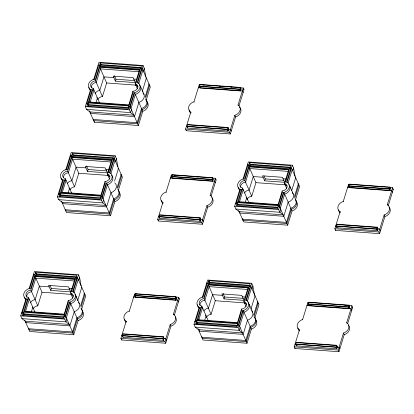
<?xml version="1.0" encoding="UTF-8"?>
<svg xmlns="http://www.w3.org/2000/svg" width="414" height="414" viewBox="0 0 414 414"><rect width="100%" height="100%" fill="white"/><g stroke="black" fill="none" stroke-linecap="round" stroke-linejoin="round"><path stroke-width="0.62" d="M78.417 274.777L73.159 291.792A7.007 5.485 -23.7 0 1 75.213 297.2A7.007 5.485 -23.7 0 1 69.987 302.07L64.729 319.085L65.95 321.859L69.221 324.431L25.192 321.181L21.916 318.614L20.7 315.841L25.958 298.825A7.007 5.485 -23.7 0 1 23.903 293.417A7.007 5.485 -23.7 0 1 29.13 288.542L34.388 271.527L78.417 274.777L79.633 277.551L81.134 285.857M115.164 155.799L109.907 172.814A7.007 5.485 -23.7 0 1 111.961 178.222A7.007 5.485 -23.7 0 1 106.734 183.091L101.477 200.107L102.693 202.881L105.968 205.453L61.94 202.203L58.664 199.636L57.448 196.862L62.7 179.847A7.007 5.485 -23.7 0 1 60.651 174.439A7.007 5.485 -23.7 0 1 65.878 169.564L71.136 152.554L115.164 155.799L116.381 158.572L117.881 166.878M143.047 65.521L137.79 82.536A7.007 5.485 -23.7 0 1 139.844 87.944A7.007 5.485 -23.7 0 1 134.617 92.814L129.359 109.829L130.581 112.603L133.851 115.17L89.822 111.925L86.547 109.358L85.331 106.584L90.588 89.569A7.007 5.485 -23.7 0 1 88.534 84.161A7.007 5.485 -23.7 0 1 93.761 79.286L99.018 62.271L143.047 65.521L144.263 68.294L145.764 76.6M23.313 312.203L22.335 315.37L63.451 318.402L64.434 315.235L23.313 312.203L24.043 313.864L23.401 315.949M35.671 272.195L34.735 275.222L75.85 278.255L76.787 275.227L35.671 272.195L36.401 273.861L35.93 275.372M60.061 193.224L59.083 196.391L100.198 199.424L101.176 196.257L60.061 193.224L60.791 194.891L60.149 196.971M72.414 153.216L71.482 156.244L112.598 159.276L113.534 156.249L72.414 153.216L73.149 154.883L72.517 156.911M87.944 102.946L86.966 106.113L128.086 109.146L129.064 105.979L87.944 102.946L88.674 104.607L88.032 106.693M100.302 62.938L99.365 65.966L140.486 68.998L141.417 65.971L100.302 62.938L101.032 64.6L100.405 66.633M24.498 311.53L28.561 297.619A4.673 3.659 -23.7 0 1 26.087 293.578A4.673 3.659 -23.7 0 1 30.89 290.074L35.092 276.469L74.758 279.398L74.893 279.709M61.246 192.551L65.308 178.641A4.673 3.659 -23.7 0 1 62.835 174.599A4.673 3.659 -23.7 0 1 67.637 171.096L71.839 157.496L111.501 160.42L111.64 160.73M89.217 102.481L88.989 101.963L93.191 88.358A4.673 3.659 -23.7 0 1 90.718 84.321A4.673 3.659 -23.7 0 1 95.52 80.818L99.722 67.213L139.389 70.142L139.57 70.556M25.539 311.437L29.29 299.281A4.673 3.659 -23.7 0 1 28.638 299.074M62.286 192.458L66.038 180.302A4.673 3.659 -23.7 0 1 65.386 180.095M90.169 102.18L93.921 90.024A4.673 3.659 -23.7 0 1 93.269 89.817M25.973 322.149L25.823 322.625L69.852 325.87L74.225 311.726A7.007 5.485 -23.7 0 0 78.329 302.148M62.721 203.171L62.571 203.647L106.6 206.897L110.973 192.748A7.007 5.485 -23.7 0 0 114.787 182.91M62.866 202.689L62.964 202.374M90.604 112.887L90.454 113.369L134.483 116.613L138.856 102.47A7.007 5.485 -23.7 0 0 142.959 92.891M90.749 112.411L90.847 112.09M31.298 312.135L32.799 307.271A4.673 3.659 -23.7 0 1 32.147 307.064M68.046 193.157L69.547 188.292A4.673 3.659 -23.7 0 1 68.895 188.085M95.929 102.874L97.43 98.014A4.673 3.659 -23.7 0 1 96.778 97.807M28.701 328.09L28.504 328.726L72.533 331.976L76.9 317.828A7.007 5.485 -23.7 0 0 81.009 308.249M65.396 209.272L65.252 209.748L109.28 212.998L113.648 198.849A7.007 5.485 -23.7 0 0 117.757 189.27M93.279 118.994L93.134 119.47L137.163 122.72L141.531 108.572A7.007 5.485 -23.7 0 0 145.64 98.993M29.14 329.358L28.99 329.839L73.019 333.084L77.387 318.94A7.007 5.485 -23.7 0 0 81.765 309.641M65.883 210.384L65.738 210.861L109.767 214.105L114.135 199.962A7.007 5.485 -23.7 0 0 118.244 190.383M93.771 120.101L93.621 120.583L137.65 123.827L142.023 109.679A7.007 5.485 -23.7 0 0 145.837 99.846M146.856 101.766A7.007 5.485 -23.7 0 1 142.752 111.345L138.379 125.494L94.351 122.244L94.625 121.359M33.26 308.709A4.673 3.659 -23.7 0 1 37.809 305.832L42.011 292.227L35.092 276.469M70.007 189.731A4.673 3.659 -23.7 0 1 74.556 186.854L78.758 173.254L71.839 157.496M97.89 99.448A4.673 3.659 -23.7 0 1 102.439 96.576L106.641 82.971L99.722 67.213M50.756 290.4L48.567 285.412L68.491 286.881L70.68 291.865L50.756 290.4L51.346 288.486L50.047 285.531M87.499 171.422L85.31 166.433L105.239 167.903L107.428 172.892L87.499 171.422L88.094 169.507L86.536 165.962M115.387 81.139L113.198 76.155L133.122 77.625L135.311 82.609L115.387 81.139L115.977 79.229L114.419 75.684M64.16 314.454L68.227 300.543A4.673 3.659 -23.7 0 0 73.03 297.04A4.673 3.659 -23.7 0 0 70.556 292.998L74.758 279.398M100.907 195.48L104.97 181.565A4.673 3.659 -23.7 0 0 109.777 178.061A4.673 3.659 -23.7 0 0 107.304 174.02L111.501 160.42M128.79 105.197L132.858 91.287A4.673 3.659 -23.7 0 0 137.66 87.784A4.673 3.659 -23.7 0 0 135.187 83.742L139.389 70.142M71.534 293.852L71.286 294.664A4.673 3.659 -23.7 0 1 73.49 296.16M108.282 174.874L108.033 175.686A4.673 3.659 -23.7 0 1 109.824 176.649M136.165 84.596L135.916 85.408A4.673 3.659 -23.7 0 1 138.121 86.899M66.349 317.88L70.716 303.736A7.007 5.485 -23.7 0 0 75.089 294.437M74.116 292.729L78.262 279.31M103.096 198.906L107.464 184.758A7.007 5.485 -23.7 0 0 111.568 175.179M110.864 173.756L115.009 160.332M130.979 108.623L135.347 94.48A7.007 5.485 -23.7 0 0 139.451 84.901M138.747 83.473L142.892 70.054M66.835 318.992L65.95 321.859L21.916 318.614M78.748 280.418L79.633 277.551M103.583 200.014L102.693 202.881L58.664 199.636M115.496 161.439L116.381 158.572M131.466 109.736L130.581 112.603L86.547 109.358M143.379 71.161L144.263 68.294M77.62 300.719L81.765 287.3L81.222 287.259M114.595 181.016L118.513 168.322L117.969 168.281M142.256 91.463L146.401 78.044L145.852 78.003M80.523 306.101L84.446 293.402L83.902 293.36M117.048 187.847L121.193 174.423L120.65 174.387M145.159 96.84L149.076 84.145L148.533 84.104M81.015 307.209L84.932 294.514L84.389 294.473M117.757 188.23L121.68 175.536L121.136 175.495M145.645 97.952L149.563 85.253L149.019 85.217M24.716 320.094L29.72 331.5L73.749 334.75L78.122 320.602A7.007 5.485 -23.7 0 0 82.226 311.023M81.568 309.439L85.667 296.176L77.532 277.644L76.072 277.535M61.458 201.116L66.468 212.527L110.497 215.772L114.869 201.623A7.007 5.485 -23.7 0 0 118.973 192.044M118.316 190.461L122.409 177.197L114.28 158.666L112.82 158.562M146.199 100.183L150.298 86.919L142.162 68.388L140.703 68.279M175.313 316.917A7.007 5.485 -23.7 0 1 170.935 326.216L165.683 343.232L121.654 339.982L120.919 338.321L126.177 321.305A7.007 5.485 -23.7 0 1 124.122 315.898A7.007 5.485 -23.7 0 1 129.349 311.023L134.607 294.007L136.423 294.142M211.792 197.659A7.007 5.485 -23.7 0 1 207.683 207.238L202.43 224.253L158.396 221.004L157.667 219.342L162.925 202.327A7.007 5.485 -23.7 0 1 160.87 196.919A7.007 5.485 -23.7 0 1 166.097 192.044L171.355 175.029L172.447 175.112M239.38 107.122A7.007 5.485 -23.7 0 1 235.566 116.96L230.313 133.976L186.284 130.726L185.55 129.064L190.807 112.049A7.007 5.485 -23.7 0 1 188.758 106.636A7.007 5.485 -23.7 0 1 193.98 101.766L199.237 84.751L200.148 84.818M122.404 335.785L123.02 333.793L163.411 336.768L164.089 338.326L163.478 340.318L123.087 337.338L122.404 335.785L162.795 338.761L163.478 340.318M134.783 295.699L135.399 293.707L175.79 296.683L176.473 298.235L175.857 300.228L135.466 297.252L134.783 295.699L175.174 298.675L175.857 300.228M159.152 216.807L159.768 214.814L200.159 217.795L200.837 219.348L200.226 221.34L159.83 218.359L159.152 216.807L199.543 219.787L200.226 221.34M171.531 176.721L172.146 174.729L212.537 177.704L213.22 179.262L212.605 181.254L172.214 178.274L171.531 176.721L211.921 179.697L212.605 181.254M187.035 126.529L187.651 124.536L228.042 127.512L228.725 129.064L228.109 131.057L187.718 128.081L187.035 126.529L227.426 129.504L228.109 131.057M199.413 86.438L200.029 84.446L240.42 87.426L241.103 88.979L240.487 90.971L200.097 87.996L199.413 86.438L239.804 89.419L240.487 90.971M121.654 339.982L121.871 339.268M158.396 221.004L158.567 220.471M186.284 130.726L186.45 130.187M123.087 337.338L122.477 335.547L162.868 338.523L163.551 340.075M135.466 297.252L134.881 295.379L175.272 298.359L175.955 299.912M159.83 218.359L159.224 216.569M172.214 178.274L171.629 176.4L212.02 179.381L212.703 180.934M187.718 128.081L187.107 126.286L227.498 129.266L228.181 130.819M200.097 87.996L199.512 86.122L239.903 89.098L240.586 90.656M162.795 338.761L163.411 336.768M175.174 298.675L175.79 296.683M199.543 219.787L200.159 217.795M211.921 179.697L212.537 177.704M227.426 129.504L228.042 127.512M239.804 89.419L240.42 87.426M165.683 343.232L164.953 341.566L170.206 324.55A7.007 5.485 -23.7 0 0 175.432 319.68A7.007 5.485 -23.7 0 0 173.383 314.273L178.636 297.257L175.727 297.04M202.43 224.253L201.696 222.587L206.953 205.572A7.007 5.485 -23.7 0 0 212.18 200.702A7.007 5.485 -23.7 0 0 210.131 195.294L215.383 178.279L212.475 178.061M230.313 133.976L229.584 132.309L234.836 115.294A7.007 5.485 -23.7 0 0 240.063 110.424A7.007 5.485 -23.7 0 0 238.014 105.011L243.266 88.001L240.358 87.784M174.387 315.049L179.365 298.918L178.636 297.257M211.135 196.076L216.113 179.94L215.383 178.279M239.018 105.793L243.996 89.662L243.266 88.001M251.691 283.274L246.433 300.29A7.007 5.485 -23.7 0 1 248.488 305.698A7.007 5.485 -23.7 0 1 243.261 310.567L238.003 327.583L239.225 330.356L242.495 332.928L198.466 329.679L195.191 327.112L193.975 324.338L199.232 307.323A7.007 5.485 -23.7 0 1 197.178 301.915A7.007 5.485 -23.7 0 1 202.405 297.04L207.662 280.024L251.691 283.274L252.907 286.048L254.408 294.354M196.588 320.7L195.61 323.867L236.73 326.9L237.708 323.732L196.588 320.7L197.318 322.361L196.676 324.447M208.946 280.692L208.009 283.719L249.13 286.752L250.061 283.725L208.946 280.692L209.675 282.358L209.049 284.387M197.773 320.027L201.835 306.117A4.673 3.659 -23.7 0 1 199.362 302.075A4.673 3.659 -23.7 0 1 204.164 298.572L208.366 284.972L248.033 287.896L248.214 288.31M198.813 319.934L202.565 307.778A4.673 3.659 -23.7 0 1 201.913 307.571M292.346 165.196L287.093 182.212A7.007 5.485 -23.7 0 1 289.143 187.62A7.007 5.485 -23.7 0 1 283.916 192.489L278.663 209.505L279.88 212.278L283.155 214.85L239.121 211.601L235.851 209.034L234.634 206.26L239.887 189.245A7.007 5.485 -23.7 0 1 237.838 183.837A7.007 5.485 -23.7 0 1 243.065 178.962L248.317 161.946L292.346 165.196L293.567 167.97L295.068 176.276M237.243 202.622L236.265 205.789L277.385 208.822L278.363 205.654L237.243 202.622L237.978 204.283L237.703 205.163L236.974 203.497L235.519 203.388L235.794 204.014M249.601 162.614L248.664 165.641L289.784 168.674L290.721 165.647L249.601 162.614L250.33 164.28L249.865 165.791M238.428 201.949L242.495 188.039A4.673 3.659 -23.7 0 1 240.022 183.997A4.673 3.659 -23.7 0 1 244.824 180.494L249.026 166.894L288.687 169.818L288.827 170.128M199.248 330.646L199.098 331.122L243.132 334.367L247.5 320.224A7.007 5.485 -23.7 0 0 251.603 310.645M199.393 330.165L199.491 329.849M239.473 201.856L243.225 189.7A4.673 3.659 -23.7 0 1 242.573 189.493M204.573 320.633L206.074 315.768A4.673 3.659 -23.7 0 1 205.422 315.561M239.903 212.568L239.758 213.044L283.787 216.289L288.154 202.146A7.007 5.485 -23.7 0 0 292.263 192.567M201.928 336.748L201.778 337.224L245.807 340.474L250.18 326.325A7.007 5.485 -23.7 0 0 254.284 316.746M202.415 337.855L202.265 338.336L246.294 341.581L250.667 327.438A7.007 5.485 -23.7 0 0 254.77 317.859M245.481 201.742L246.734 197.69A4.673 3.659 -23.7 0 1 246.082 197.483M206.389 317.522A4.673 3.659 -23.7 0 1 211.083 314.329L215.285 300.724L208.366 284.972M242.583 218.67L242.438 219.146L286.467 222.396L290.835 208.247A7.007 5.485 -23.7 0 0 294.939 198.668M243.121 219.622L242.925 220.258L286.954 223.503L291.321 209.36A7.007 5.485 -23.7 0 0 295.43 199.781M247.049 199.444A4.673 3.659 -23.7 0 1 251.743 196.252L255.94 182.652L249.026 166.894M224.031 298.898L221.842 293.909L241.766 295.379L243.955 300.367L224.031 298.898L224.621 296.983L223.063 293.438M264.686 180.82L262.497 175.831L282.426 177.301L284.615 182.289L264.686 180.82L265.276 178.905L263.982 175.95M237.434 322.951L241.502 309.041A4.673 3.659 -23.7 0 0 246.304 305.537A4.673 3.659 -23.7 0 0 243.83 301.495L248.033 287.896M244.809 302.349L244.56 303.162A4.673 3.659 -23.7 0 1 246.573 304.378M239.623 326.382L243.991 312.234A7.007 5.485 -23.7 0 0 248.095 302.655M247.391 301.226L251.536 287.808M278.094 204.873L282.157 190.963A4.673 3.659 -23.7 0 0 286.959 187.459A4.673 3.659 -23.7 0 0 284.485 183.418L288.687 169.818M240.11 327.49L239.225 330.356L195.191 327.112M252.022 288.915L252.907 286.048M285.469 184.271L285.22 185.084A4.673 3.659 -23.7 0 1 287.005 186.046M280.278 208.304L284.651 194.156A7.007 5.485 -23.7 0 0 288.755 184.577M288.046 183.148L292.191 169.73M280.764 209.412L279.88 212.278L235.851 209.034M292.682 170.837L293.567 167.97M250.9 309.217L255.045 295.798L254.496 295.756M291.777 190.414L295.699 177.72L295.156 177.678M253.575 315.323L257.72 301.899L257.177 301.858M254.061 316.431L258.207 303.012L257.663 302.97M197.99 328.592L202.995 339.997L247.029 343.247L251.396 329.099A7.007 5.485 -23.7 0 0 255.21 319.261M254.843 317.936L258.941 304.673L250.806 286.141L249.347 286.038M294.235 197.245L298.38 183.821L297.832 183.78M294.944 197.628L298.867 184.934L298.323 184.892M238.645 210.514L243.655 221.92L287.683 225.169L292.051 211.021A7.007 5.485 -23.7 0 0 295.865 201.183M295.503 199.858L299.596 186.595L291.461 168.063L290.007 167.96M348.319 325.135A7.007 5.485 -23.7 0 1 344.21 334.714L338.957 351.729L294.928 348.479L294.194 346.818L299.451 329.803A7.007 5.485 -23.7 0 1 297.402 324.395A7.007 5.485 -23.7 0 1 302.629 319.52L307.881 302.505L308.611 302.562M295.679 344.282L296.295 342.29L336.685 345.266L337.369 346.823L336.753 348.816L296.362 345.835L295.679 344.282L336.07 347.258L336.753 348.816M308.057 304.197L308.673 302.204L349.064 305.18L349.747 306.733L349.131 308.725L308.74 305.749L308.057 304.197L348.448 307.172L349.131 308.725M294.928 348.479L295.094 347.941M296.362 345.835L295.751 344.044M308.74 305.749L308.156 303.876L348.547 306.857L349.23 308.409M388.974 207.057A7.007 5.485 -23.7 0 1 384.87 216.636L379.612 233.651L335.583 230.401L334.854 228.74L340.111 211.725A7.007 5.485 -23.7 0 1 338.057 206.317A7.007 5.485 -23.7 0 1 343.284 201.442L348.541 184.427L349.633 184.509M336.334 226.204L336.949 224.212L377.34 227.188L378.023 228.745L377.408 230.738L337.017 227.757L336.334 226.204L376.724 229.18L377.408 230.738M348.717 186.119L349.333 184.126L389.724 187.102L390.407 188.655L389.791 190.647L349.4 187.671L348.717 186.119L389.108 189.094L389.791 190.647M335.583 230.401L335.749 229.863M337.017 227.757L336.411 225.966M349.4 187.671L348.816 185.798L389.207 188.779L389.89 190.331M336.07 347.258L336.685 345.266M348.448 307.172L349.064 305.18M338.957 351.729L338.228 350.063L343.48 333.047A7.007 5.485 -23.7 0 0 348.707 328.178A7.007 5.485 -23.7 0 0 346.658 322.77L351.91 305.755L349.002 305.537M376.724 229.18L377.34 227.188M389.108 189.094L389.724 187.102M347.662 323.546L352.64 307.416L351.91 305.755M379.612 233.651L378.882 231.985L384.14 214.969A7.007 5.485 -23.7 0 0 389.367 210.1A7.007 5.485 -23.7 0 0 387.313 204.692L392.57 187.677L389.838 187.475M388.316 205.468L393.3 189.338L392.57 187.677M101.032 64.6L141.505 67.585M140.719 68.015L100.881 65.081L100.152 63.414M99.588 65.246L98.128 65.143L98.315 65.557M99.438 65.728L98.527 65.66L94.309 79.328L95.401 79.405L99.324 66.695L140.082 69.702L136.154 82.412L137.246 82.495L141.469 68.828L140.558 68.76M139.389 71.751L100.452 68.879L96.255 82.479A4.673 3.659 -23.7 0 0 91.437 87.923M113.829 77.599L103.961 76.869L99.758 90.469A4.673 3.659 -23.7 0 0 95.07 93.662M133.758 79.064L136.615 79.276M199.957 84.689L240.348 87.664L241.031 89.217M202.746 85.01L203.942 85.098M219.461 86.241L220.657 86.329M224.833 86.64L226.028 86.728M230.805 87.08L232 87.168M115.977 79.229L134.659 80.606M243.453 89.621L243.996 89.662M106.641 82.971L135.766 85.118M88.989 101.963L128.656 104.887M87.82 103.345L86.909 103.277L91.132 89.605L92.224 89.688L88.296 102.398L129.054 105.404L132.977 92.695L134.069 92.772L129.851 106.439L128.94 106.377M128.79 106.853L130.25 106.962L138.379 125.494M88.674 104.607L129.152 107.593M128.309 108.183L88.477 105.244L87.747 103.583M85.331 106.584L129.359 109.829M187.552 124.852L227.943 127.833L228.626 129.385M187.345 126.26L186.44 126.192L186.574 126.503M228.647 129.308L230.469 129.442L231.198 131.103M185.55 129.064L229.584 132.309M250.33 164.28L290.167 167.215M290.659 167.742L250.185 164.756L249.456 163.09M248.886 164.927L247.432 164.819L247.707 165.44M248.742 165.403L247.831 165.336L243.608 179.003L244.7 179.086L248.628 166.371L289.381 169.378L285.458 182.088L286.545 182.17L290.768 168.503L289.857 168.436M73.149 154.883L112.981 157.817M113.477 158.345L72.999 155.359L72.269 153.692M288.092 171.386L249.756 168.555L245.554 182.16A4.673 3.659 -23.7 0 0 240.653 187.283M71.705 155.529L70.245 155.421L70.432 155.835M71.555 156.006L70.644 155.938L66.421 169.605L67.513 169.688L71.441 156.973L112.194 159.98L108.271 172.695L109.363 172.773L113.581 159.105L112.675 159.038M110.911 161.988L72.569 159.157L68.367 172.762A4.673 3.659 -23.7 0 0 63.471 177.885M263.133 177.275L253.264 176.545L249.062 190.145A4.673 3.659 -23.7 0 0 244.514 193.022M283.057 178.744L286.488 178.998M349.261 184.365L389.652 187.34L390.33 188.898M364.584 185.612L365.779 185.7M381.299 186.843L382.495 186.931M265.276 178.905L283.957 180.281M392.757 189.302L393.3 189.338M85.946 167.877L76.078 167.147L71.876 180.752A4.673 3.659 -23.7 0 0 67.327 183.625M105.87 169.347L109.301 169.6M172.074 174.967L212.465 177.948L213.148 179.5M174.263 175.246L175.458 175.334M196.95 176.918L198.146 177.006M88.094 169.507L106.776 170.884M255.94 182.652L285.691 184.841M215.57 179.904L216.113 179.94M78.758 173.254L108.504 175.443M238.293 201.639L277.954 204.563M237.124 203.02L236.213 202.953L240.436 189.286L241.528 189.364L237.6 202.079L278.353 205.08L282.281 192.37L283.373 192.453L279.15 206.12L278.239 206.053M278.094 206.529L279.548 206.638L287.683 225.169M237.978 204.283L277.81 207.223M278.255 207.906L237.781 204.925L237.046 203.258M61.106 192.241L100.773 195.165M234.634 206.26L278.663 209.505M59.937 193.623L59.026 193.555L63.249 179.888L64.341 179.966L60.413 192.681L101.171 195.682L105.094 182.972L106.186 183.055L101.963 196.722L101.057 196.655M100.907 197.131L102.361 197.24L110.497 215.772M60.791 194.891L100.623 197.825M101.068 198.513L60.594 195.527L59.864 193.861M57.448 196.862L101.477 200.107M336.851 224.528L377.242 227.509L377.925 229.061M377.951 228.983L379.767 229.118L380.502 230.779M159.669 215.135L200.06 218.111L200.738 219.663M334.854 228.74L378.882 231.985M200.764 219.586L202.586 219.72L203.315 221.386M157.667 219.342L201.696 222.587M209.675 282.358L250.149 285.339M250.004 285.82L209.525 282.834L208.796 281.168M208.232 283.005L206.772 282.897L206.912 283.207M208.082 283.481L207.171 283.414L202.953 297.081L204.045 297.164L207.968 284.449L248.726 287.456L244.798 300.166L245.89 300.248L250.113 286.581L249.202 286.514M36.401 273.861L76.233 276.795M248.033 289.505L209.096 286.633L204.899 300.238A4.673 3.659 -23.7 0 0 199.998 305.361M76.088 277.276L36.251 274.337L35.521 272.671M34.957 274.508L33.498 274.399L33.725 274.917M34.807 274.984L33.896 274.917L29.679 288.584L30.765 288.667L34.693 275.952L75.451 278.958L71.524 291.668L72.616 291.751L76.838 278.084L75.928 278.017M74.163 280.961L35.821 278.136L31.619 291.735A4.673 3.659 -23.7 0 0 26.806 297.18M222.473 295.353L212.605 294.623L208.402 308.223A4.673 3.659 -23.7 0 0 203.854 311.1M242.402 296.822L245.259 297.029M308.601 302.443L348.992 305.418L349.675 306.976M311.39 302.763L312.586 302.851M322.734 303.602L323.929 303.69M339.449 304.833L340.644 304.921M344.821 305.232L346.016 305.32M224.621 296.983L243.303 298.359M352.097 307.379L352.64 307.416M49.199 286.855L39.33 286.126L35.128 299.726A4.673 3.659 -23.7 0 0 30.434 302.919M69.128 288.325L71.984 288.532M135.326 293.945L175.717 296.921L176.4 298.478M141.102 294.489L142.292 294.577M157.817 295.72L159.007 295.808M169.16 296.559L170.351 296.647M51.346 288.486L70.028 289.862M215.285 300.724L245.031 302.919M178.822 298.882L179.365 298.918M42.011 292.227L71.136 294.38M197.633 319.717L237.3 322.641M196.464 321.098L195.553 321.031L199.776 307.364L200.868 307.442L196.94 320.157L237.698 323.158L241.621 310.448L242.713 310.531L238.495 324.198L237.584 324.131M237.434 324.607L238.894 324.716L247.029 343.247M197.318 322.361L237.155 325.3M237.6 325.984L197.121 323.003L196.391 321.336M24.359 311.219L64.025 314.143M193.975 324.338L238.003 327.583M23.189 312.601L22.278 312.534L26.501 298.867L27.593 298.944L23.665 311.659L64.424 314.661L68.346 301.951L69.438 302.034L65.221 315.701L64.31 315.634M64.16 316.11L65.614 316.218L73.749 334.75M24.043 313.864L64.522 316.85M63.678 317.44L23.846 314.505L23.117 312.839M20.7 315.841L64.729 319.085M296.196 342.606L336.587 345.586L337.27 347.139M337.291 347.061L339.113 347.196L339.842 348.857M122.922 334.108L163.313 337.089L163.991 338.642M294.194 346.818L338.228 350.063M122.715 335.516L121.809 335.449L121.944 335.764M164.016 338.564L165.838 338.699L166.568 340.36M120.919 338.321L164.953 341.566M392.415 192.21L391.685 190.543L347.651 187.299L347.838 187.713M387.313 204.692L387.499 205.106M384.14 214.969L384.87 216.636M377.485 230.494L376.802 228.942L335.738 225.868L335.966 226.391M348.541 184.427L348.816 185.053M343.284 201.442L343.423 201.758M340.111 211.725L340.246 212.035M351.755 310.288L351.025 308.621L306.997 305.377L307.131 305.687M289.826 186.186L293.335 194.176M287.093 182.212L287.321 182.729M346.658 322.77L346.792 323.08M284.485 183.418L286.721 188.505M243.111 92.534L242.381 90.868L198.353 87.618L198.534 88.037M283.916 192.489L292.051 211.021M282.157 190.963L282.296 191.273M343.48 333.047L344.21 334.714M238.014 105.011L238.148 105.327M234.836 115.294L235.566 116.96M336.825 348.572L336.142 347.02L295.084 343.946L295.399 344.676M307.881 302.505L308.021 302.82M244.824 180.494L251.743 196.252M243.065 178.962L243.246 179.381M302.629 319.52L302.763 319.836M199.237 84.751L199.372 85.061M242.495 188.039L248.907 202.648M239.887 189.245L240.027 189.555M299.451 329.803L299.586 330.113M193.98 101.766L194.119 102.077M190.807 112.049L191.082 112.67M215.228 182.812L214.499 181.146L170.47 177.901L170.785 178.631M210.131 195.294L210.265 195.605M206.953 205.572L207.683 207.238M249.166 304.264L252.675 312.254M246.433 300.29L246.666 300.807M243.83 301.495L246.066 306.583M243.261 310.567L251.396 329.099M241.502 309.041L241.636 309.351M200.298 221.102L199.615 219.544L158.557 216.47L158.785 216.993M140.522 86.51L144.031 94.501M137.79 82.536L138.017 83.054M138.064 83.157L138.204 83.473M135.187 83.742L137.417 88.829M171.355 175.029L171.582 175.552M134.617 92.814L142.752 111.345M132.858 91.287L133.085 91.804M166.097 192.044L166.237 192.36M162.925 202.327L163.059 202.637M204.164 298.572L211.083 314.329M202.405 297.04L202.591 297.459M201.835 306.117L208.252 320.726M199.232 307.323L199.367 307.633M95.52 80.818L102.439 96.576M93.761 79.286L93.942 79.705M197.048 323.241L196.319 321.574L194.859 321.466L195.046 321.885M93.191 88.358L99.608 102.972M90.588 89.569L90.816 90.086M178.481 301.79L177.751 300.124L133.722 296.879L133.95 297.397M88.405 105.487L87.675 103.821L86.215 103.712L86.355 104.028M89.346 110.838L94.351 122.244M173.383 314.273L173.657 314.894M109.907 172.814L110.093 173.228M107.304 174.02L109.534 179.112M170.206 324.55L170.935 326.216M106.734 183.091L114.869 201.623M104.97 181.565L105.156 181.979M134.607 294.007L134.741 294.323M71.627 155.767L72.114 156.875M129.349 311.023L129.489 311.338M67.637 171.096L74.556 186.854M65.878 169.564L66.059 169.983M65.308 178.641L71.725 193.255M126.177 321.305L126.451 321.926M62.7 179.847L62.84 180.157M60.522 195.765L59.787 194.099L58.333 193.995L58.56 194.513M59.228 195.91L59.714 197.023M75.891 295.767L79.4 303.757M73.159 291.792L73.299 292.103M70.556 292.998L72.786 298.085M69.987 302.07L78.122 320.602M68.227 300.543L68.496 301.164M30.89 290.074L37.809 305.832M29.13 288.542L29.27 288.858M28.561 297.619L34.978 312.228M25.958 298.825L26.092 299.136M23.774 314.743L23.039 313.077L21.585 312.968L21.725 313.284M299.545 331.024A7.007 5.485 -23.7 0 1 297.914 328.012M199.32 308.544A7.007 5.485 -23.7 0 1 197.685 304.745M125.975 322.268A7.007 5.485 -23.7 0 1 124.64 319.515M25.756 299.788A7.007 5.485 -23.7 0 1 24.421 297.035M90.387 90.531A7.007 5.485 -23.7 0 1 89.031 87.385M190.606 113.012A7.007 5.485 -23.7 0 1 189.25 109.865M239.98 190.466A7.007 5.485 -23.7 0 1 238.35 187.454M340.199 212.946A7.007 5.485 -23.7 0 1 338.574 209.934M62.793 181.068A7.007 5.485 -23.7 0 1 61.168 178.056M163.018 203.548A7.007 5.485 -23.7 0 1 161.388 200.536"/></g></svg>
